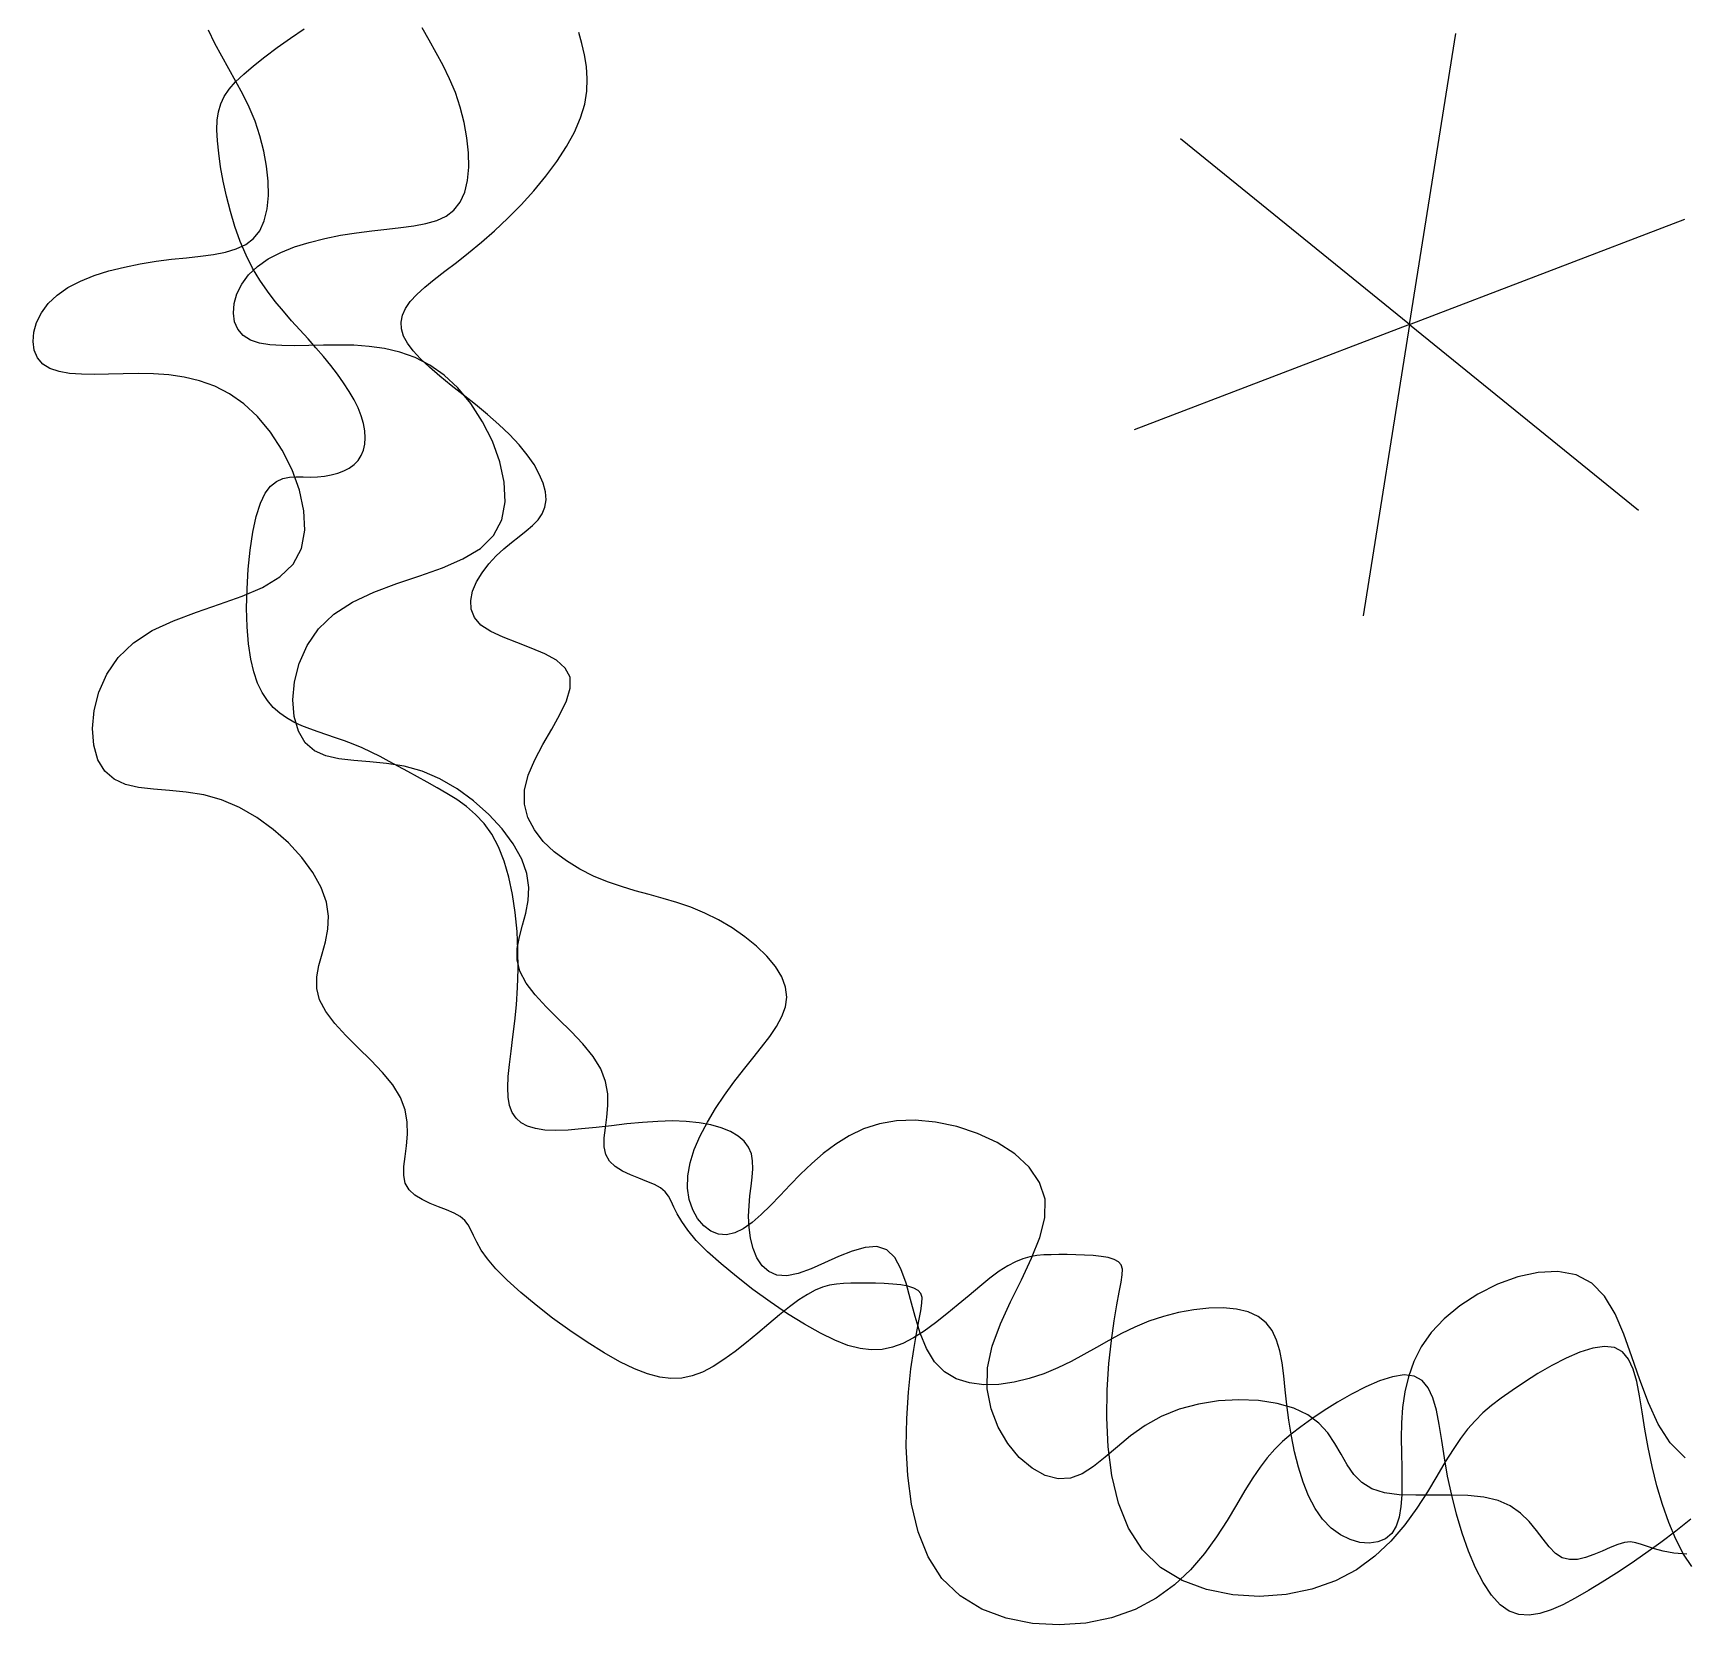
# Model space of a CAD drawing. Extents: x 22.95 to 24.48, y -13.36 to -11.98.
# Drawn here: x 22.953 to 23.822, y -13.36 to -12.522 of the extents above; entities that cross this region are included whole.
import ezdxf

# ---------------------------------------------------------------- set-up
doc = ezdxf.new("R2010")
doc.units = 0
doc.header["$MEASUREMENT"] = 0
doc.layers.get('0').update_dxf_attribs({"linetype": 'CONTINUOUS'})

msp = doc.modelspace()

# ---------------------------------------------------------------- linework, layer by layer
for p, q in [((23.04872, -12.52763), (23.04533, -12.52068)), ((23.08851, -12.52487), (23.09579, -12.51994)), ((23.16148, -12.52591), (23.15773, -12.51931)), ((23.05235, -12.53434), (23.04872, -12.52763)), ((23.08152, -12.52979), (23.08851, -12.52487)), ((23.16522, -12.5325), (23.16148, -12.52591)), ((23.24181, -12.52769), (23.24021, -12.52188)), ((23.24319, -12.53365), (23.24181, -12.52769)), ((23.67713, -12.6755), (23.70153, -12.52234)), ((23.05609, -12.54094), (23.05235, -12.53434)), ((23.06907, -12.53929), (23.07498, -12.53463)), ((23.07498, -12.53463), (23.08152, -12.52979)), ((23.16885, -12.53922), (23.16522, -12.5325)), ((23.24417, -12.53978), (23.24319, -12.53365)), ((23.05983, -12.54754), (23.05609, -12.54094)), ((23.05968, -12.54777), (23.06392, -12.54369)), ((23.06392, -12.54369), (23.06907, -12.53929)), ((23.17224, -12.54617), (23.16885, -12.53922)), ((23.17528, -12.55347), (23.17224, -12.54617)), ((23.24462, -12.54613), (23.24417, -12.53978)), ((23.24437, -12.55271), (23.24462, -12.54613)), ((23.05187, -12.55937), (23.05373, -12.55546)), ((23.05373, -12.55546), (23.05631, -12.55165)), ((23.05631, -12.55165), (23.05968, -12.54777)), ((23.06346, -12.55425), (23.05983, -12.54754)), ((23.06685, -12.5612), (23.06346, -12.55425)), ((23.17786, -12.56118), (23.17528, -12.55347)), ((23.24327, -12.55956), (23.24437, -12.55271)), ((23.05001, -12.56803), (23.05065, -12.56351)), ((23.05065, -12.56351), (23.05187, -12.55937)), ((23.06989, -12.5685), (23.06685, -12.5612)), ((23.17991, -12.56917), (23.17786, -12.56118)), ((23.24116, -12.56671), (23.24327, -12.55956)), ((23.04986, -12.57309), (23.05001, -12.56803)), ((23.07247, -12.57622), (23.06989, -12.5685)), ((23.18137, -12.57721), (23.17991, -12.56917)), ((23.23794, -12.57418), (23.24116, -12.56671)), ((23.05014, -12.57882), (23.04986, -12.57309)), ((23.05079, -12.58531), (23.05014, -12.57882)), ((23.07452, -12.5842), (23.07247, -12.57622)), ((23.18218, -12.5851), (23.18137, -12.57721)), ((23.23371, -12.58186), (23.23794, -12.57418)), ((23.67713, -12.6755), (23.55668, -12.57779)), ((23.05179, -12.59246), (23.05079, -12.58531)), ((23.07598, -12.59224), (23.07452, -12.5842)), ((23.18229, -12.59264), (23.18218, -12.5851)), ((23.22285, -12.59742), (23.22863, -12.58965)), ((23.22863, -12.58965), (23.23371, -12.58186)), ((23.05314, -12.60008), (23.05179, -12.59246)), ((23.07679, -12.60013), (23.07598, -12.59224)), ((23.18163, -12.59962), (23.18229, -12.59264)), ((23.21654, -12.60507), (23.22285, -12.59742)), ((23.05484, -12.60799), (23.05314, -12.60008)), ((23.07624, -12.61466), (23.0769, -12.60767)), ((23.0769, -12.60767), (23.07679, -12.60013)), ((23.17779, -12.61109), (23.18015, -12.60584)), ((23.18015, -12.60584), (23.18163, -12.59962)), ((23.20984, -12.61249), (23.21654, -12.60507)), ((23.0569, -12.61601), (23.05484, -12.60799)), ((23.05931, -12.62398), (23.0569, -12.61601)), ((23.07476, -12.62088), (23.07624, -12.61466)), ((23.17036, -12.61838), (23.17451, -12.61523)), ((23.17451, -12.61523), (23.17779, -12.61109)), ((23.20291, -12.61955), (23.20984, -12.61249)), ((23.06207, -12.63172), (23.05931, -12.62398)), ((23.0724, -12.62613), (23.07476, -12.62088)), ((23.13918, -12.62528), (23.14656, -12.62448)), ((23.14656, -12.62448), (23.15344, -12.62357)), ((23.15344, -12.62357), (23.15975, -12.62237)), ((23.15975, -12.62237), (23.16542, -12.62069)), ((23.16542, -12.62069), (23.17036, -12.61838)), ((23.19591, -12.62614), (23.20291, -12.61955)), ((23.67713, -12.6755), (23.82197, -12.62005)), ((23.06003, -12.63573), (23.06497, -12.63341)), ((23.06518, -12.63904), (23.06207, -12.63172)), ((23.06497, -12.63341), (23.06912, -12.63027)), ((23.06912, -12.63027), (23.0724, -12.62613)), ((23.09064, -12.63468), (23.09843, -12.63223)), ((23.09843, -12.63223), (23.10658, -12.6302)), ((23.10658, -12.6302), (23.1149, -12.62853)), ((23.1149, -12.62853), (23.12322, -12.62719)), ((23.12322, -12.62719), (23.13137, -12.62613)), ((23.13137, -12.62613), (23.13918, -12.62528)), ((23.18224, -12.6377), (23.18898, -12.63218)), ((23.18898, -12.63218), (23.19591, -12.62614)), ((23.00951, -12.64357), (23.01783, -12.64222)), ((23.01783, -12.64222), (23.02598, -12.64116)), ((23.02598, -12.64116), (23.03379, -12.64031)), ((23.03379, -12.64031), (23.04117, -12.63952)), ((23.04117, -12.63952), (23.04805, -12.63861)), ((23.04805, -12.63861), (23.05436, -12.6374)), ((23.05436, -12.6374), (23.06003, -12.63573)), ((23.06863, -12.64581), (23.06518, -12.63904)), ((23.07115, -12.64492), (23.07682, -12.64098)), ((23.07682, -12.64098), (23.08338, -12.63758)), ((23.08338, -12.63758), (23.09064, -12.63468)), ((23.17579, -12.64277), (23.18224, -12.6377)), ((22.97799, -12.65261), (22.98525, -12.64971)), ((22.98525, -12.64971), (22.99305, -12.64727)), ((22.99305, -12.64727), (23.00119, -12.64523)), ((23.00119, -12.64523), (23.00951, -12.64357)), ((23.06291, -12.65429), (23.0665, -12.64941)), ((23.0665, -12.64941), (23.07115, -12.64492)), ((23.07238, -12.65207), (23.06863, -12.64581)), ((23.16418, -12.65177), (23.16974, -12.64744)), ((23.16974, -12.64744), (23.17579, -12.64277)), ((22.96576, -12.65995), (22.97143, -12.65601)), ((22.97143, -12.65601), (22.97799, -12.65261)), ((23.05891, -12.66449), (23.06038, -12.65939)), ((23.06038, -12.65939), (23.06291, -12.65429)), ((23.07636, -12.65789), (23.07238, -12.65207)), ((23.08052, -12.66335), (23.07636, -12.65789)), ((23.15155, -12.66341), (23.15499, -12.6597)), ((23.15499, -12.6597), (23.15923, -12.65584)), ((23.15923, -12.65584), (23.16418, -12.65177)), ((22.95752, -12.66933), (22.96111, -12.66444)), ((22.96111, -12.66444), (22.96576, -12.65995)), ((23.0585, -12.66942), (23.05891, -12.66449)), ((23.0848, -12.6685), (23.08052, -12.66335)), ((23.08914, -12.67344), (23.0848, -12.6685)), ((23.14739, -12.67061), (23.14902, -12.66703)), ((23.14902, -12.66703), (23.15155, -12.66341)), ((22.95352, -12.67953), (22.95499, -12.67442)), ((22.95499, -12.67442), (22.95752, -12.66933)), ((23.05915, -12.67399), (23.0585, -12.66942)), ((23.06085, -12.67799), (23.05915, -12.67399)), ((23.09347, -12.67823), (23.08914, -12.67344)), ((23.14668, -12.67419), (23.14739, -12.67061)), ((23.14689, -12.67782), (23.14668, -12.67419)), ((23.67713, -12.6755), (23.53228, -12.73095)), ((23.67713, -12.6755), (23.65273, -12.82867)), ((23.67713, -12.6755), (23.79757, -12.77322)), ((22.95311, -12.68446), (22.95352, -12.67953)), ((22.95376, -12.68902), (22.95311, -12.68446)), ((23.06362, -12.68125), (23.06085, -12.67799)), ((23.06742, -12.68362), (23.06362, -12.68125)), ((23.07216, -12.6852), (23.06742, -12.68362)), ((23.07773, -12.68614), (23.07216, -12.6852)), ((23.09775, -12.68295), (23.09347, -12.67823)), ((23.10191, -12.68765), (23.09775, -12.68295)), ((23.14801, -12.68152), (23.14689, -12.67782)), ((23.15004, -12.68535), (23.14801, -12.68152)), ((23.15299, -12.68934), (23.15004, -12.68535)), ((22.95547, -12.69302), (22.95376, -12.68902)), ((22.95823, -12.69628), (22.95547, -12.69302)), ((23.08401, -12.68657), (23.07773, -12.68614)), ((23.09087, -12.68666), (23.08401, -12.68657)), ((23.0982, -12.68653), (23.09087, -12.68666)), ((23.10588, -12.68635), (23.0982, -12.68653)), ((23.10591, -12.69234), (23.10191, -12.68765)), ((23.1138, -12.68626), (23.10588, -12.68635)), ((23.10971, -12.697), (23.10591, -12.69234)), ((23.12185, -12.68641), (23.1138, -12.68626)), ((23.12996, -12.68696), (23.12185, -12.68641)), ((23.13806, -12.68811), (23.12996, -12.68696)), ((23.14611, -12.69002), (23.13806, -12.68811)), ((23.15404, -12.69287), (23.14611, -12.69002)), ((23.15685, -12.69354), (23.15299, -12.68934)), ((23.16179, -12.69683), (23.15404, -12.69287)), ((23.16159, -12.69798), (23.15685, -12.69354)), ((22.96203, -12.69865), (22.95823, -12.69628)), ((22.96678, -12.70024), (22.96203, -12.69865)), ((22.97234, -12.70117), (22.96678, -12.70024)), ((22.97862, -12.70161), (22.97234, -12.70117)), ((22.98548, -12.70169), (22.97862, -12.70161)), ((22.99281, -12.70157), (22.98548, -12.70169)), ((23.00049, -12.70139), (22.99281, -12.70157)), ((23.00841, -12.70129), (23.00049, -12.70139)), ((23.01646, -12.70144), (23.00841, -12.70129)), ((23.02457, -12.702), (23.01646, -12.70144)), ((23.03267, -12.70314), (23.02457, -12.702)), ((23.04072, -12.70505), (23.03267, -12.70314)), ((23.11325, -12.70161), (23.10971, -12.697)), ((23.1165, -12.70617), (23.11325, -12.70161)), ((23.16705, -12.70264), (23.16159, -12.69798)), ((23.16931, -12.70208), (23.16179, -12.69683)), ((23.17303, -12.70748), (23.16705, -12.70264)), ((23.17653, -12.70881), (23.16931, -12.70208)), ((23.04865, -12.7079), (23.04072, -12.70505)), ((23.0564, -12.71186), (23.04865, -12.7079)), ((23.06392, -12.71712), (23.0564, -12.71186)), ((23.11942, -12.71065), (23.1165, -12.70617)), ((23.12195, -12.71504), (23.11942, -12.71065)), ((23.17933, -12.71248), (23.17303, -12.70748)), ((23.18336, -12.71708), (23.17653, -12.70881)), ((23.07115, -12.72384), (23.06392, -12.71712)), ((23.12406, -12.71933), (23.12195, -12.71504)), ((23.1257, -12.7235), (23.12406, -12.71933)), ((23.18576, -12.7176), (23.17933, -12.71248)), ((23.18953, -12.72658), (23.18336, -12.71708)), ((23.19211, -12.72281), (23.18576, -12.7176)), ((23.07797, -12.73211), (23.07115, -12.72384)), ((23.12688, -12.72753), (23.1257, -12.7235)), ((23.12758, -12.73138), (23.12688, -12.72753)), ((23.19473, -12.73691), (23.18953, -12.72658)), ((23.19819, -12.72809), (23.19211, -12.72281)), ((23.2038, -12.7334), (23.19819, -12.72809)), ((23.08414, -12.74162), (23.07797, -12.73211)), ((23.12782, -12.73502), (23.12758, -12.73138)), ((23.12758, -12.73842), (23.12782, -12.73502)), ((23.19865, -12.74764), (23.19473, -12.73691)), ((23.20878, -12.73871), (23.2038, -12.7334)), ((23.08934, -12.75194), (23.08414, -12.74162)), ((23.12406, -12.74694), (23.1257, -12.74441)), ((23.1257, -12.74441), (23.12688, -12.74156)), ((23.12688, -12.74156), (23.12758, -12.73842)), ((23.21306, -12.74396), (23.20878, -12.73871)), ((23.21662, -12.74912), (23.21306, -12.74396)), ((23.09326, -12.76268), (23.08934, -12.75194)), ((23.10275, -12.7556), (23.10644, -12.75523)), ((23.10644, -12.75523), (23.11001, -12.75459)), ((23.11001, -12.75459), (23.11341, -12.75368)), ((23.11341, -12.75368), (23.11657, -12.75247)), ((23.11657, -12.75247), (23.11944, -12.75095)), ((23.11944, -12.75095), (23.12195, -12.74911)), ((23.12195, -12.74911), (23.12406, -12.74694)), ((23.20098, -12.75838), (23.19865, -12.74764)), ((23.21941, -12.75411), (23.21662, -12.74912)), ((23.22142, -12.7589), (23.21941, -12.75411)), ((23.07521, -12.76424), (23.07804, -12.76048)), ((23.07804, -12.76048), (23.08113, -12.75798)), ((23.08113, -12.75798), (23.08444, -12.7565)), ((23.08444, -12.7565), (23.08793, -12.75578)), ((23.08793, -12.75578), (23.09154, -12.75558)), ((23.09154, -12.75558), (23.09525, -12.75564)), ((23.09559, -12.77341), (23.09326, -12.76268)), ((23.09525, -12.75564), (23.099, -12.75572)), ((23.099, -12.75572), (23.10275, -12.7556)), ((23.20141, -12.76871), (23.20098, -12.75838)), ((23.22261, -12.76343), (23.22142, -12.7589)), ((23.22294, -12.76765), (23.22261, -12.76343)), ((23.07052, -12.77646), (23.07269, -12.76952)), ((23.07269, -12.76952), (23.07521, -12.76424)), ((23.19964, -12.77821), (23.20141, -12.76871)), ((23.22096, -12.77498), (23.22239, -12.77151)), ((23.22239, -12.77151), (23.22294, -12.76765)), ((23.06872, -12.78479), (23.07052, -12.77646)), ((23.09602, -12.78374), (23.09559, -12.77341)), ((23.19535, -12.78648), (23.19964, -12.77821)), ((23.21252, -12.78404), (23.21589, -12.78113)), ((23.21589, -12.78113), (23.21874, -12.77814)), ((23.21874, -12.77814), (23.22096, -12.77498)), ((23.0673, -12.79415), (23.06872, -12.78479)), ((23.09425, -12.79324), (23.09602, -12.78374)), ((23.1884, -12.79324), (23.19535, -12.78648)), ((23.20072, -12.79347), (23.2048, -12.79009)), ((23.2048, -12.79009), (23.20878, -12.78699)), ((23.20878, -12.78699), (23.21252, -12.78404)), ((23.06627, -12.80418), (23.0673, -12.79415)), ((23.08996, -12.80151), (23.09425, -12.79324)), ((23.16842, -12.80341), (23.17922, -12.79875)), ((23.17922, -12.79875), (23.1884, -12.79324)), ((23.19279, -12.80145), (23.19666, -12.79723)), ((23.19666, -12.79723), (23.20072, -12.79347)), ((23.06566, -12.8145), (23.06627, -12.80418)), ((23.08301, -12.80827), (23.08996, -12.80151)), ((23.1444, -12.81177), (23.15662, -12.80762)), ((23.15662, -12.80762), (23.16842, -12.80341)), ((23.18642, -12.81085), (23.1893, -12.80604)), ((23.1893, -12.80604), (23.19279, -12.80145)), ((23.06304, -12.81845), (23.07383, -12.81379)), ((23.06547, -12.82474), (23.06566, -12.8145)), ((23.07383, -12.81379), (23.08301, -12.80827)), ((23.12113, -12.82147), (23.13237, -12.81625)), ((23.13237, -12.81625), (23.1444, -12.81177)), ((23.18332, -12.82061), (23.18435, -12.81575)), ((23.18435, -12.81575), (23.18642, -12.81085)), ((23.03901, -12.8268), (23.05123, -12.82265)), ((23.05123, -12.82265), (23.06304, -12.81845)), ((23.06572, -12.83455), (23.06547, -12.82474)), ((23.11129, -12.82782), (23.12113, -12.82147)), ((23.18355, -12.82529), (23.18332, -12.82061)), ((23.01574, -12.8365), (23.02698, -12.83128)), ((23.02698, -12.83128), (23.03901, -12.8268)), ((23.10334, -12.83556), (23.11129, -12.82782)), ((23.18526, -12.82966), (23.18355, -12.82529)), ((23.18866, -12.83359), (23.18526, -12.82966)), ((23.19384, -12.83698), (23.18866, -12.83359)), ((23.0059, -12.84285), (23.01574, -12.8365)), ((23.06643, -12.84354), (23.06572, -12.83455)), ((23.0973, -12.84438), (23.10334, -12.83556)), ((23.20036, -12.83999), (23.19384, -12.83698)), ((23.20765, -12.84281), (23.20036, -12.83999)), ((22.99191, -12.85941), (22.99795, -12.85059)), ((22.99795, -12.85059), (23.0059, -12.84285)), ((23.0676, -12.85144), (23.06643, -12.84354)), ((23.09308, -12.85385), (23.0973, -12.84438)), ((23.21513, -12.84565), (23.20765, -12.84281)), ((23.22225, -12.84869), (23.21513, -12.84565)), ((23.22841, -12.85213), (23.22225, -12.84869)), ((22.98769, -12.86888), (22.99191, -12.85941)), ((23.06921, -12.85826), (23.0676, -12.85144)), ((23.07123, -12.86412), (23.06921, -12.85826)), ((23.09059, -12.86352), (23.09308, -12.85385)), ((23.23306, -12.85618), (23.22841, -12.85213)), ((23.23562, -12.86103), (23.23306, -12.85618)), ((23.07363, -12.8691), (23.07123, -12.86412)), ((23.08975, -12.87296), (23.09059, -12.86352)), ((23.23374, -12.87343), (23.23572, -12.86682)), ((23.23572, -12.86682), (23.23562, -12.86103)), ((22.9852, -12.87856), (22.98769, -12.86888)), ((23.07639, -12.87333), (23.07363, -12.8691)), ((23.07947, -12.87689), (23.07639, -12.87333)), ((23.08284, -12.87989), (23.07947, -12.87689)), ((23.09047, -12.88173), (23.08975, -12.87296)), ((23.23029, -12.88069), (23.23374, -12.87343)), ((22.98437, -12.888), (22.9852, -12.87856)), ((23.08647, -12.88243), (23.08284, -12.87989)), ((23.09035, -12.88462), (23.08647, -12.88243)), ((23.09442, -12.88653), (23.09035, -12.88462)), ((23.09267, -12.88938), (23.09047, -12.88173)), ((23.22596, -12.88841), (23.23029, -12.88069)), ((22.98509, -12.89676), (22.98437, -12.888)), ((23.09624, -12.89547), (23.09267, -12.88938)), ((23.09867, -12.88823), (23.09442, -12.88653)), ((23.10307, -12.88981), (23.09867, -12.88823)), ((23.10759, -12.89132), (23.10307, -12.88981)), ((23.1122, -12.89284), (23.10759, -12.89132)), ((23.11686, -12.89446), (23.1122, -12.89284)), ((23.12155, -12.89624), (23.11686, -12.89446)), ((23.22134, -12.89643), (23.22596, -12.88841)), ((22.98728, -12.90441), (22.98509, -12.89676)), ((23.10109, -12.89971), (23.09624, -12.89547)), ((23.10708, -12.9024), (23.10109, -12.89971)), ((23.11404, -12.90397), (23.10708, -12.9024)), ((23.12625, -12.89823), (23.12155, -12.89624)), ((23.13097, -12.90043), (23.12625, -12.89823)), ((23.13571, -12.90281), (23.13097, -12.90043)), ((23.1405, -12.90533), (23.13571, -12.90281)), ((23.21702, -12.90455), (23.22134, -12.89643)), ((22.99085, -12.9105), (22.98728, -12.90441)), ((22.9957, -12.91474), (22.99085, -12.9105)), ((23.1218, -12.90486), (23.11404, -12.90397)), ((23.13021, -12.90553), (23.1218, -12.90486)), ((23.13911, -12.90639), (23.13021, -12.90553)), ((23.14833, -12.9079), (23.13911, -12.90639)), ((23.14535, -12.90797), (23.1405, -12.90533)), ((23.15027, -12.9107), (23.14535, -12.90797)), ((23.15771, -12.9105), (23.14833, -12.9079)), ((23.15528, -12.91349), (23.15027, -12.9107)), ((23.16708, -12.91451), (23.15771, -12.9105)), ((23.21359, -12.91262), (23.21702, -12.90455)), ((23.00169, -12.91743), (22.9957, -12.91474)), ((23.00865, -12.919), (23.00169, -12.91743)), ((23.01641, -12.9199), (23.00865, -12.919)), ((23.02482, -12.92056), (23.01641, -12.9199)), ((23.03372, -12.92142), (23.02482, -12.92056)), ((23.16039, -12.91631), (23.15528, -12.91349)), ((23.1656, -12.91915), (23.16039, -12.91631)), ((23.17084, -12.92213), (23.1656, -12.91915)), ((23.17622, -12.9198), (23.16708, -12.91451)), ((23.18488, -12.92611), (23.17622, -12.9198)), ((23.21164, -12.92045), (23.21359, -12.91262)), ((23.21164, -12.92788), (23.21164, -12.92045)), ((23.04294, -12.92294), (23.03372, -12.92142)), ((23.05233, -12.92553), (23.04294, -12.92294)), ((23.0617, -12.92955), (23.05233, -12.92553)), ((23.17602, -12.92537), (23.17084, -12.92213)), ((23.18106, -12.92901), (23.17602, -12.92537)), ((23.18586, -12.93318), (23.18106, -12.92901)), ((23.19284, -12.93321), (23.18488, -12.92611)), ((23.21345, -12.93486), (23.21164, -12.92788)), ((23.07083, -12.93483), (23.0617, -12.92955)), ((23.0795, -12.94115), (23.07083, -12.93483)), ((23.19034, -12.93801), (23.18586, -12.93318)), ((23.19986, -12.94083), (23.19284, -12.93321)), ((23.21682, -12.94137), (23.21345, -12.93486)), ((23.08746, -12.94824), (23.0795, -12.94115)), ((23.1944, -12.94363), (23.19034, -12.93801)), ((23.19797, -12.95018), (23.1944, -12.94363)), ((23.2057, -12.94873), (23.19986, -12.94083)), ((23.22149, -12.94737), (23.21682, -12.94137)), ((23.09447, -12.95586), (23.08746, -12.94824)), ((23.20097, -12.95774), (23.19797, -12.95018)), ((23.21013, -12.95666), (23.2057, -12.94873)), ((23.22719, -12.95282), (23.22149, -12.94737)), ((23.23368, -12.9577), (23.22719, -12.95282)), ((23.10032, -12.96376), (23.09447, -12.95586)), ((23.10475, -12.97169), (23.10032, -12.96376)), ((23.20341, -12.96616), (23.20097, -12.95774)), ((23.21292, -12.96437), (23.21013, -12.95666)), ((23.24069, -12.96198), (23.23368, -12.9577)), ((23.24796, -12.96563), (23.24069, -12.96198)), ((23.10753, -12.9794), (23.10475, -12.97169)), ((23.20532, -12.97526), (23.20341, -12.96616)), ((23.21394, -12.97166), (23.21292, -12.96437)), ((23.21356, -12.97856), (23.21394, -12.97166)), ((23.25527, -12.96864), (23.24796, -12.96563)), ((23.26258, -12.97116), (23.25527, -12.96864)), ((23.26989, -12.97334), (23.26258, -12.97116)), ((23.10855, -12.9867), (23.10753, -12.9794)), ((23.20674, -12.98484), (23.20532, -12.97526)), ((23.21228, -12.98514), (23.21356, -12.97856)), ((23.2772, -12.97536), (23.26989, -12.97334)), ((23.28451, -12.97738), (23.2772, -12.97536)), ((23.29183, -12.97956), (23.28451, -12.97738)), ((23.29914, -12.98207), (23.29183, -12.97956)), ((23.10818, -12.99359), (23.10855, -12.9867)), ((23.20768, -12.99472), (23.20674, -12.98484)), ((23.21057, -12.99146), (23.21228, -12.98514)), ((23.30645, -12.98509), (23.29914, -12.98207)), ((23.31373, -12.98872), (23.30645, -12.98509)), ((23.32082, -12.99292), (23.31373, -12.98872)), ((23.10689, -13.00017), (23.10818, -12.99359)), ((23.20819, -13.0047), (23.20768, -12.99472)), ((23.2078, -13.00366), (23.20891, -12.99761)), ((23.20891, -12.99761), (23.21057, -12.99146)), ((23.32754, -12.99757), (23.32082, -12.99292)), ((23.3337, -13.00258), (23.32754, -12.99757)), ((23.10352, -13.01264), (23.10518, -13.00649)), ((23.10518, -13.00649), (23.10689, -13.00017)), ((23.20772, -13.00967), (23.2078, -13.00366)), ((23.20828, -13.01459), (23.20819, -13.0047)), ((23.3391, -13.00783), (23.3337, -13.00258)), ((23.10241, -13.01869), (23.10352, -13.01264)), ((23.20915, -13.01573), (23.20772, -13.00967)), ((23.20799, -13.02421), (23.20828, -13.01459)), ((23.21243, -13.0219), (23.20915, -13.01573)), ((23.34358, -13.01323), (23.3391, -13.00783)), ((23.34693, -13.01868), (23.34358, -13.01323)), ((23.10233, -13.02471), (23.10241, -13.01869)), ((23.10377, -13.03077), (23.10233, -13.02471)), ((23.20737, -13.03338), (23.20799, -13.02421)), ((23.21723, -13.02816), (23.21243, -13.0219)), ((23.34897, -13.02406), (23.34693, -13.01868)), ((23.34958, -13.02931), (23.34897, -13.02406)), ((23.10704, -13.03693), (23.10377, -13.03077)), ((23.2065, -13.04205), (23.20737, -13.03338)), ((23.22309, -13.03452), (23.21723, -13.02816)), ((23.34887, -13.03447), (23.34958, -13.02931)), ((23.11184, -13.0432), (23.10704, -13.03693)), ((23.20553, -13.05019), (23.2065, -13.04205)), ((23.22954, -13.04094), (23.22309, -13.03452)), ((23.23611, -13.04743), (23.22954, -13.04094)), ((23.34419, -13.04479), (23.34701, -13.0396)), ((23.34701, -13.0396), (23.34887, -13.03447)), ((23.1177, -13.04955), (23.11184, -13.0432)), ((23.12415, -13.05598), (23.1177, -13.04955)), ((23.20455, -13.05777), (23.20553, -13.05019)), ((23.24232, -13.05396), (23.23611, -13.04743)), ((23.33636, -13.05561), (23.34058, -13.0501)), ((23.34058, -13.0501), (23.34419, -13.04479)), ((23.13072, -13.06246), (23.12415, -13.05598)), ((23.20369, -13.06476), (23.20455, -13.05777)), ((23.24771, -13.06052), (23.24232, -13.05396)), ((23.3317, -13.06139), (23.33636, -13.05561)), ((23.13693, -13.06899), (23.13072, -13.06246)), ((23.20306, -13.07114), (23.20369, -13.06476)), ((23.25181, -13.0671), (23.24771, -13.06052)), ((23.25429, -13.07366), (23.25181, -13.0671)), ((23.32177, -13.07403), (23.32678, -13.06752)), ((23.32678, -13.06752), (23.3317, -13.06139)), ((23.14233, -13.07555), (23.13693, -13.06899)), ((23.14642, -13.08213), (23.14233, -13.07555)), ((23.20278, -13.07687), (23.20306, -13.07114)), ((23.20298, -13.08192), (23.20278, -13.07687)), ((23.25538, -13.08013), (23.25429, -13.07366)), ((23.31684, -13.08086), (23.32177, -13.07403)), ((23.1489, -13.08869), (23.14642, -13.08213)), ((23.20375, -13.08628), (23.20298, -13.08192)), ((23.25547, -13.08643), (23.25538, -13.08013)), ((23.31213, -13.08793), (23.31684, -13.08086)), ((23.14999, -13.09517), (23.1489, -13.08869)), ((23.20513, -13.08996), (23.20375, -13.08628)), ((23.20716, -13.09299), (23.20513, -13.08996)), ((23.20987, -13.09541), (23.20716, -13.09299)), ((23.25419, -13.09815), (23.25495, -13.09246)), ((23.25495, -13.09246), (23.25547, -13.08643)), ((23.30781, -13.09512), (23.31213, -13.08793)), ((23.41718, -13.09404), (23.40732, -13.0944)), ((23.42786, -13.09506), (23.41718, -13.09404)), ((23.14956, -13.1075), (23.15008, -13.10146)), ((23.15008, -13.10146), (23.14999, -13.09517)), ((23.21328, -13.09723), (23.20987, -13.09541)), ((23.21743, -13.0985), (23.21328, -13.09723)), ((23.22233, -13.09924), (23.21743, -13.0985)), ((23.22804, -13.09948), (23.22233, -13.09924)), ((23.23453, -13.09927), (23.22804, -13.09948)), ((23.24168, -13.0987), (23.23453, -13.09927)), ((23.24933, -13.0979), (23.24168, -13.0987)), ((23.25732, -13.09697), (23.24933, -13.0979)), ((23.25358, -13.10339), (23.25419, -13.09815)), ((23.26548, -13.09605), (23.25732, -13.09697)), ((23.27366, -13.09525), (23.26548, -13.09605)), ((23.2817, -13.09468), (23.27366, -13.09525)), ((23.28942, -13.09447), (23.2817, -13.09468)), ((23.29669, -13.0947), (23.28942, -13.09447)), ((23.30344, -13.09539), (23.29669, -13.0947)), ((23.30094, -13.10955), (23.30403, -13.10236)), ((23.30959, -13.09652), (23.30344, -13.09539)), ((23.30403, -13.10236), (23.30781, -13.09512)), ((23.3151, -13.09807), (23.30959, -13.09652)), ((23.31991, -13.10004), (23.3151, -13.09807)), ((23.32395, -13.1024), (23.31991, -13.10004)), ((23.32717, -13.10515), (23.32395, -13.1024)), ((23.38238, -13.10227), (23.37534, -13.10661)), ((23.39, -13.09868), (23.38238, -13.10227)), ((23.39829, -13.096), (23.39, -13.09868)), ((23.40732, -13.0944), (23.39829, -13.096)), ((23.43894, -13.09742), (23.42786, -13.09506)), ((23.44991, -13.10105), (23.43894, -13.09742)), ((23.46028, -13.10587), (23.44991, -13.10105)), ((23.1488, -13.11318), (23.14956, -13.1075)), ((23.25349, -13.1081), (23.25358, -13.10339)), ((23.25432, -13.1122), (23.25349, -13.1081)), ((23.29871, -13.11659), (23.30094, -13.10955)), ((23.32951, -13.10827), (23.32717, -13.10515)), ((23.33095, -13.11173), (23.32951, -13.10827)), ((23.33162, -13.11554), (23.33095, -13.11173)), ((23.3688, -13.11153), (23.36267, -13.11687)), ((23.37534, -13.10661), (23.3688, -13.11153)), ((23.46952, -13.11181), (23.46028, -13.10587)), ((23.1481, -13.12313), (23.14819, -13.11842)), ((23.14819, -13.11842), (23.1488, -13.11318)), ((23.25633, -13.11562), (23.25432, -13.1122)), ((23.25936, -13.11846), (23.25633, -13.11562)), ((23.26312, -13.12083), (23.25936, -13.11846)), ((23.29748, -13.12339), (23.29871, -13.11659)), ((23.33139, -13.12411), (23.33171, -13.11967)), ((23.33171, -13.11967), (23.33162, -13.11554)), ((23.36267, -13.11687), (23.35688, -13.12246)), ((23.47712, -13.11881), (23.46952, -13.11181)), ((23.48259, -13.12678), (23.47712, -13.11881)), ((23.14893, -13.12723), (23.1481, -13.12313)), ((23.15094, -13.13065), (23.14893, -13.12723)), ((23.26734, -13.12284), (23.26312, -13.12083)), ((23.27173, -13.12462), (23.26734, -13.12284)), ((23.27602, -13.12629), (23.27173, -13.12462)), ((23.27993, -13.12795), (23.27602, -13.12629)), ((23.28318, -13.12973), (23.27993, -13.12795)), ((23.29737, -13.12985), (23.29748, -13.12339)), ((23.33021, -13.13385), (23.33083, -13.12884)), ((23.33083, -13.12884), (23.33139, -13.12411)), ((23.35134, -13.12812), (23.34604, -13.13368)), ((23.35688, -13.12246), (23.35134, -13.12812)), ((23.48541, -13.13566), (23.48259, -13.12678)), ((23.15397, -13.13349), (23.15094, -13.13065)), ((23.15773, -13.13586), (23.15397, -13.13349)), ((23.16195, -13.13788), (23.15773, -13.13586)), ((23.28558, -13.13174), (23.28318, -13.12973)), ((23.28735, -13.13404), (23.28558, -13.13174)), ((23.2888, -13.13669), (23.28735, -13.13404)), ((23.29023, -13.13976), (23.2888, -13.13669)), ((23.29829, -13.13584), (23.29737, -13.12985)), ((23.3001, -13.14123), (23.29829, -13.13584)), ((23.32971, -13.13912), (23.33021, -13.13385)), ((23.34604, -13.13368), (23.34094, -13.13896)), ((23.48527, -13.14536), (23.48541, -13.13566)), ((23.16634, -13.13966), (23.16195, -13.13788)), ((23.17063, -13.14132), (23.16634, -13.13966)), ((23.17454, -13.14299), (23.17063, -13.14132)), ((23.17779, -13.14477), (23.17454, -13.14299)), ((23.18019, -13.14677), (23.17779, -13.14477)), ((23.29196, -13.14329), (23.29023, -13.13976)), ((23.29429, -13.14735), (23.29196, -13.14329)), ((23.30267, -13.14588), (23.3001, -13.14123)), ((23.30587, -13.14966), (23.30267, -13.14588)), ((23.32951, -13.14465), (23.32971, -13.13912)), ((23.32975, -13.15037), (23.32951, -13.14465)), ((23.33603, -13.14375), (23.33129, -13.14788)), ((23.34094, -13.13896), (23.33603, -13.14375)), ((23.48268, -13.15575), (23.48527, -13.14536)), ((23.18196, -13.14907), (23.18019, -13.14677)), ((23.18341, -13.15173), (23.18196, -13.14907)), ((23.18485, -13.15479), (23.18341, -13.15173)), ((23.18657, -13.15832), (23.18485, -13.15479)), ((23.29753, -13.152), (23.29429, -13.14735)), ((23.302, -13.15729), (23.29753, -13.152)), ((23.30955, -13.15243), (23.30587, -13.14966)), ((23.31359, -13.15405), (23.30955, -13.15243)), ((23.31785, -13.1544), (23.31359, -13.15405)), ((23.32222, -13.15339), (23.31785, -13.1544)), ((23.32669, -13.15115), (23.32222, -13.15339)), ((23.33129, -13.14788), (23.32669, -13.15115)), ((23.33053, -13.15608), (23.32975, -13.15037)), ((23.1889, -13.16238), (23.18657, -13.15832)), ((23.19215, -13.16703), (23.1889, -13.16238)), ((23.30789, -13.16325), (23.302, -13.15729)), ((23.31501, -13.16968), (23.30789, -13.16325)), ((23.33189, -13.16152), (23.33053, -13.15608)), ((23.33389, -13.16645), (23.33189, -13.16152)), ((23.38398, -13.16294), (23.3768, -13.16582)), ((23.39078, -13.16102), (23.38398, -13.16294)), ((23.39693, -13.1606), (23.39078, -13.16102)), ((23.40217, -13.16222), (23.39693, -13.1606)), ((23.40633, -13.16624), (23.40217, -13.16222)), ((23.47834, -13.16667), (23.48268, -13.15575)), ((23.19661, -13.17233), (23.19215, -13.16703)), ((23.2025, -13.17828), (23.19661, -13.17233)), ((23.32308, -13.17639), (23.31501, -13.16968)), ((23.3366, -13.17061), (23.33389, -13.16645)), ((23.34008, -13.17376), (23.3366, -13.17061)), ((23.36235, -13.17227), (23.35562, -13.17475)), ((23.3695, -13.16911), (23.36235, -13.17227)), ((23.3768, -13.16582), (23.3695, -13.16911)), ((23.40961, -13.17231), (23.40633, -13.16624)), ((23.4123, -13.17988), (23.40961, -13.17231)), ((23.46582, -13.17069), (23.46133, -13.17358)), ((23.46994, -13.16851), (23.46582, -13.17069)), ((23.47379, -13.16695), (23.46994, -13.16851)), ((23.47297, -13.178), (23.47834, -13.16667)), ((23.47749, -13.16591), (23.47379, -13.16695)), ((23.48112, -13.16527), (23.47749, -13.16591)), ((23.4848, -13.16495), (23.48112, -13.16527)), ((23.48862, -13.16483), (23.4848, -13.16495)), ((23.4927, -13.16481), (23.48862, -13.16483)), ((23.49708, -13.16482), (23.4927, -13.16481)), ((23.50166, -13.16487), (23.49708, -13.16482)), ((23.50626, -13.16501), (23.50166, -13.16487)), ((23.51073, -13.16528), (23.50626, -13.16501)), ((23.51491, -13.16573), (23.51073, -13.16528)), ((23.51863, -13.1664), (23.51491, -13.16573)), ((23.52174, -13.16733), (23.51863, -13.1664)), ((23.52406, -13.16857), (23.52174, -13.16733)), ((23.5255, -13.17019), (23.52406, -13.16857)), ((23.52612, -13.17239), (23.5255, -13.17019)), ((23.52607, -13.17537), (23.52612, -13.17239)), ((23.20962, -13.18472), (23.2025, -13.17828)), ((23.33179, -13.18313), (23.32308, -13.17639)), ((23.34438, -13.17565), (23.34008, -13.17376)), ((23.34955, -13.17602), (23.34438, -13.17565)), ((23.35562, -13.17475), (23.34955, -13.17602)), ((23.3721, -13.18094), (23.3684, -13.18198)), ((23.37573, -13.18031), (23.3721, -13.18094)), ((23.37941, -13.17998), (23.37573, -13.18031)), ((23.38323, -13.17986), (23.37941, -13.17998)), ((23.38731, -13.17984), (23.38323, -13.17986)), ((23.39169, -13.17985), (23.38731, -13.17984)), ((23.39627, -13.1799), (23.39169, -13.17985)), ((23.40087, -13.18004), (23.39627, -13.1799)), ((23.40534, -13.18031), (23.40087, -13.18004)), ((23.40952, -13.18076), (23.40534, -13.18031)), ((23.41325, -13.18143), (23.40952, -13.18076)), ((23.4147, -13.18841), (23.4123, -13.17988)), ((23.45641, -13.17725), (23.4511, -13.18153)), ((23.46133, -13.17358), (23.45641, -13.17725)), ((23.46726, -13.18957), (23.47297, -13.178)), ((23.52447, -13.18461), (23.52547, -13.17937)), ((23.52547, -13.17937), (23.52607, -13.17537)), ((23.72341, -13.1804), (23.71309, -13.1856)), ((23.73415, -13.17649), (23.72341, -13.1804)), ((23.74488, -13.17416), (23.73415, -13.17649)), ((23.75521, -13.17372), (23.74488, -13.17416)), ((23.76471, -13.17549), (23.75521, -13.17372)), ((23.77298, -13.17978), (23.76471, -13.17549)), ((23.77974, -13.18674), (23.77298, -13.17978)), ((23.21769, -13.19142), (23.20962, -13.18472)), ((23.34086, -13.1897), (23.33179, -13.18313)), ((23.34998, -13.19588), (23.34086, -13.1897)), ((23.35594, -13.18861), (23.35102, -13.19228)), ((23.36043, -13.18572), (23.35594, -13.18861)), ((23.36455, -13.18354), (23.36043, -13.18572)), ((23.3684, -13.18198), (23.36455, -13.18354)), ((23.41635, -13.18236), (23.41325, -13.18143)), ((23.41709, -13.19734), (23.4147, -13.18841)), ((23.41868, -13.1836), (23.41635, -13.18236)), ((23.42011, -13.18522), (23.41868, -13.1836)), ((23.42073, -13.18742), (23.42011, -13.18522)), ((23.42068, -13.19041), (23.42073, -13.18742)), ((23.4455, -13.18622), (23.43969, -13.19112)), ((23.4511, -13.18153), (23.4455, -13.18622)), ((23.46192, -13.20125), (23.46726, -13.18957)), ((23.52318, -13.19129), (23.52447, -13.18461)), ((23.71309, -13.1856), (23.70358, -13.19177)), ((23.78526, -13.19591), (23.77974, -13.18674)), ((23.2264, -13.19817), (23.21769, -13.19142)), ((23.23547, -13.20474), (23.2264, -13.19817)), ((23.34571, -13.19656), (23.34011, -13.20125)), ((23.35102, -13.19228), (23.34571, -13.19656)), ((23.35888, -13.20143), (23.34998, -13.19588)), ((23.41979, -13.20615), (23.41709, -13.19734)), ((23.41908, -13.19964), (23.42009, -13.19441)), ((23.42009, -13.19441), (23.42068, -13.19041)), ((23.43377, -13.19602), (23.42781, -13.20071)), ((23.43969, -13.19112), (23.43377, -13.19602)), ((23.52175, -13.19966), (23.52318, -13.19129)), ((23.54769, -13.19728), (23.53997, -13.19985)), ((23.55567, -13.19523), (23.54769, -13.19728)), ((23.56371, -13.19377), (23.55567, -13.19523)), ((23.5716, -13.19295), (23.56371, -13.19377)), ((23.57914, -13.19285), (23.5716, -13.19295)), ((23.58613, -13.1935), (23.57914, -13.19285)), ((23.59235, -13.19498), (23.58613, -13.1935)), ((23.5976, -13.19734), (23.59235, -13.19498)), ((23.60174, -13.20063), (23.5976, -13.19734)), ((23.69531, -13.1986), (23.68859, -13.20582)), ((23.70358, -13.19177), (23.69531, -13.1986)), ((23.78992, -13.20671), (23.78526, -13.19591)), ((23.2446, -13.21091), (23.23547, -13.20474)), ((23.3343, -13.20615), (23.32838, -13.21105)), ((23.34011, -13.20125), (23.3343, -13.20615)), ((23.36724, -13.20615), (23.35888, -13.20143)), ((23.37484, -13.20986), (23.36724, -13.20615)), ((23.42191, -13.20499), (23.41617, -13.20866)), ((23.41636, -13.21469), (23.41779, -13.20633)), ((23.41779, -13.20633), (23.41908, -13.19964)), ((23.42306, -13.21427), (23.41979, -13.20615)), ((23.42781, -13.20071), (23.42191, -13.20499)), ((23.45767, -13.21288), (23.46192, -13.20125)), ((23.52572, -13.20628), (23.51901, -13.20991)), ((23.5203, -13.20991), (23.52175, -13.19966)), ((23.53267, -13.20289), (23.52572, -13.20628)), ((23.53997, -13.19985), (23.53267, -13.20289)), ((23.60488, -13.20477), (23.60174, -13.20063)), ((23.6072, -13.20972), (23.60488, -13.20477)), ((23.68859, -13.20582), (23.68333, -13.21334)), ((23.79412, -13.21852), (23.78992, -13.20671)), ((23.25349, -13.21646), (23.2446, -13.21091)), ((23.32242, -13.21574), (23.31653, -13.22002)), ((23.32838, -13.21105), (23.32242, -13.21574)), ((23.38176, -13.21253), (23.37484, -13.20986)), ((23.38812, -13.21421), (23.38176, -13.21253)), ((23.39405, -13.21492), (23.38812, -13.21421)), ((23.39969, -13.21469), (23.39405, -13.21492)), ((23.40517, -13.21355), (23.39969, -13.21469)), ((23.41062, -13.21153), (23.40517, -13.21355)), ((23.41617, -13.20866), (23.41062, -13.21153)), ((23.41491, -13.22494), (23.41636, -13.21469)), ((23.42722, -13.22118), (23.42306, -13.21427)), ((23.4552, -13.22433), (23.45767, -13.21288)), ((23.51241, -13.21365), (23.50581, -13.2174)), ((23.51901, -13.20991), (23.51241, -13.21365)), ((23.51899, -13.22215), (23.5203, -13.20991)), ((23.60887, -13.21538), (23.6072, -13.20972)), ((23.61008, -13.22169), (23.60887, -13.21538)), ((23.68333, -13.21334), (23.67937, -13.22109)), ((23.7736, -13.21402), (23.76674, -13.21618)), ((23.77977, -13.2131), (23.7736, -13.21402)), ((23.78502, -13.21367), (23.77977, -13.2131)), ((23.78918, -13.21593), (23.78502, -13.21367)), ((23.79236, -13.21978), (23.78918, -13.21593)), ((23.26185, -13.22118), (23.25349, -13.21646)), ((23.26946, -13.22489), (23.26185, -13.22118)), ((23.31078, -13.22369), (23.30523, -13.22656)), ((23.31653, -13.22002), (23.31078, -13.22369)), ((23.43247, -13.22644), (23.42722, -13.22118)), ((23.45505, -13.23543), (23.4552, -13.22433)), ((23.49215, -13.22442), (23.48485, -13.22746)), ((23.4991, -13.22103), (23.49215, -13.22442)), ((23.50581, -13.2174), (23.4991, -13.22103)), ((23.51808, -13.23594), (23.51899, -13.22215)), ((23.61099, -13.22857), (23.61008, -13.22169)), ((23.67937, -13.22109), (23.67652, -13.22902)), ((23.75201, -13.22314), (23.74462, -13.22741)), ((23.75946, -13.21931), (23.75201, -13.22314)), ((23.76674, -13.21618), (23.75946, -13.21931)), ((23.79477, -13.22503), (23.79236, -13.21978)), ((23.79827, -13.23074), (23.79412, -13.21852)), ((23.27637, -13.22757), (23.26946, -13.22489)), ((23.28273, -13.22924), (23.27637, -13.22757)), ((23.28867, -13.22995), (23.28273, -13.22924)), ((23.2943, -13.22972), (23.28867, -13.22995)), ((23.29978, -13.22858), (23.2943, -13.22972)), ((23.30523, -13.22656), (23.29978, -13.22858)), ((23.41361, -13.23718), (23.41491, -13.22494)), ((23.43869, -13.2301), (23.43247, -13.22644)), ((23.44568, -13.23232), (23.43869, -13.2301)), ((23.45322, -13.23326), (23.44568, -13.23232)), ((23.46111, -13.23308), (23.45322, -13.23326)), ((23.46915, -13.23194), (23.46111, -13.23308)), ((23.47713, -13.23002), (23.46915, -13.23194)), ((23.48485, -13.22746), (23.47713, -13.23002)), ((23.61178, -13.23596), (23.61099, -13.22857)), ((23.66135, -13.23121), (23.65407, -13.23434)), ((23.66821, -13.22905), (23.66135, -13.23121)), ((23.67439, -13.22813), (23.66821, -13.22905)), ((23.67964, -13.2287), (23.67439, -13.22813)), ((23.67652, -13.22902), (23.67461, -13.23707)), ((23.68379, -13.23096), (23.67964, -13.2287)), ((23.68697, -13.23481), (23.68379, -13.23096)), ((23.73756, -13.23186), (23.73108, -13.23622)), ((23.74462, -13.22741), (23.73756, -13.23186)), ((23.79663, -13.23152), (23.79477, -13.22503)), ((23.79813, -13.23907), (23.79663, -13.23152)), ((23.80276, -13.24277), (23.79827, -13.23074)), ((23.4127, -13.25098), (23.41361, -13.23718)), ((23.45701, -13.24594), (23.45505, -13.23543)), ((23.51785, -13.25074), (23.51808, -13.23594)), ((23.57674, -13.2418), (23.56615, -13.24346)), ((23.58739, -13.24119), (23.57674, -13.2418)), ((23.59774, -13.24161), (23.58739, -13.24119)), ((23.60746, -13.24307), (23.59774, -13.24161)), ((23.61263, -13.24377), (23.61178, -13.23596)), ((23.64662, -13.23817), (23.63923, -13.24244)), ((23.65407, -13.23434), (23.64662, -13.23817)), ((23.67461, -13.23707), (23.67347, -13.24518)), ((23.68938, -13.24006), (23.68697, -13.23481)), ((23.69124, -13.24655), (23.68938, -13.24006)), ((23.72535, -13.2403), (23.72029, -13.2442)), ((23.73108, -13.23622), (23.72535, -13.2403)), ((23.79949, -13.24749), (23.79813, -13.23907)), ((23.46073, -13.25562), (23.45701, -13.24594)), ((23.51857, -13.26597), (23.51785, -13.25074)), ((23.54649, -13.24997), (23.53802, -13.25477)), ((23.55595, -13.24618), (23.54649, -13.24997)), ((23.56615, -13.24346), (23.55595, -13.24618)), ((23.6162, -13.24554), (23.60746, -13.24307)), ((23.6137, -13.25191), (23.61263, -13.24377)), ((23.62362, -13.24903), (23.6162, -13.24554)), ((23.6295, -13.25346), (23.62362, -13.24903)), ((23.63217, -13.24689), (23.62569, -13.25125)), ((23.63923, -13.24244), (23.63217, -13.24689)), ((23.67347, -13.24518), (23.67291, -13.25328)), ((23.69275, -13.2541), (23.69124, -13.24655)), ((23.71577, -13.24811), (23.71163, -13.25219)), ((23.72029, -13.2442), (23.71577, -13.24811)), ((23.80091, -13.25662), (23.79949, -13.24749)), ((23.80797, -13.254), (23.80276, -13.24277)), ((23.41246, -13.26577), (23.4127, -13.25098)), ((23.46581, -13.26421), (23.46073, -13.25562)), ((23.53802, -13.25477), (23.53043, -13.26022)), ((23.61491, -13.25924), (23.61038, -13.26314)), ((23.61504, -13.26023), (23.6137, -13.25191)), ((23.61996, -13.25533), (23.61491, -13.25924)), ((23.62569, -13.25125), (23.61996, -13.25533)), ((23.63411, -13.2586), (23.6295, -13.25346)), ((23.63785, -13.26416), (23.63411, -13.2586)), ((23.67291, -13.25328), (23.67276, -13.26133)), ((23.6941, -13.26253), (23.69275, -13.2541)), ((23.70772, -13.25662), (23.70391, -13.26159)), ((23.71163, -13.25219), (23.70772, -13.25662)), ((23.80259, -13.26628), (23.80091, -13.25662)), ((23.81432, -13.26384), (23.80797, -13.254)), ((23.41319, -13.281), (23.41246, -13.26577)), ((23.47189, -13.27148), (23.46581, -13.26421)), ((23.52353, -13.2659), (23.51711, -13.27138)), ((23.52053, -13.28109), (23.51857, -13.26597)), ((23.53043, -13.26022), (23.52353, -13.2659)), ((23.60624, -13.26722), (23.60234, -13.27166)), ((23.61038, -13.26314), (23.60624, -13.26722)), ((23.6167, -13.26855), (23.61504, -13.26023)), ((23.64111, -13.26985), (23.63785, -13.26416)), ((23.67276, -13.26133), (23.67286, -13.26925)), ((23.69552, -13.27166), (23.6941, -13.26253)), ((23.70003, -13.26725), (23.69595, -13.2738)), ((23.70391, -13.26159), (23.70003, -13.26725)), ((23.8047, -13.27628), (23.80259, -13.26628)), ((23.82206, -13.27179), (23.81432, -13.26384)), ((23.4786, -13.27717), (23.47189, -13.27148)), ((23.51099, -13.27624), (23.50496, -13.28005)), ((23.51711, -13.27138), (23.51099, -13.27624)), ((23.59852, -13.27662), (23.59464, -13.28229)), ((23.60234, -13.27166), (23.59852, -13.27662)), ((23.61874, -13.2767), (23.6167, -13.26855)), ((23.62118, -13.28449), (23.61874, -13.2767)), ((23.64429, -13.27536), (23.64111, -13.26985)), ((23.64778, -13.28042), (23.64429, -13.27536)), ((23.67286, -13.26925), (23.67304, -13.27693)), ((23.69595, -13.2738), (23.69151, -13.28132)), ((23.6972, -13.28132), (23.69552, -13.27166)), ((23.80726, -13.28637), (23.8047, -13.27628)), ((23.41514, -13.29612), (23.41319, -13.281)), ((23.48556, -13.28103), (23.4786, -13.27717)), ((23.49239, -13.28281), (23.48556, -13.28103)), ((23.49882, -13.28238), (23.49239, -13.28281)), ((23.50496, -13.28005), (23.49882, -13.28238)), ((23.524, -13.29553), (23.52053, -13.28109)), ((23.59464, -13.28229), (23.59056, -13.28883)), ((23.62408, -13.29175), (23.62118, -13.28449)), ((23.65198, -13.28474), (23.64778, -13.28042)), ((23.65727, -13.28801), (23.65198, -13.28474)), ((23.67304, -13.27693), (23.67316, -13.28427)), ((23.67316, -13.28427), (23.67308, -13.29113)), ((23.69151, -13.28132), (23.68658, -13.28958)), ((23.69931, -13.29131), (23.6972, -13.28132)), ((23.59056, -13.28883), (23.58612, -13.29635)), ((23.62748, -13.29831), (23.62408, -13.29175)), ((23.66395, -13.29005), (23.65727, -13.28801)), ((23.67177, -13.29109), (23.66395, -13.29005)), ((23.68041, -13.29143), (23.67177, -13.29109)), ((23.67308, -13.29113), (23.67264, -13.2974)), ((23.68952, -13.29142), (23.68041, -13.29143)), ((23.68658, -13.28958), (23.68099, -13.29824)), ((23.69875, -13.29136), (23.68952, -13.29142)), ((23.70776, -13.29158), (23.69875, -13.29136)), ((23.70187, -13.3014), (23.69931, -13.29131)), ((23.71621, -13.29241), (23.70776, -13.29158)), ((23.72376, -13.29416), (23.71621, -13.29241)), ((23.73015, -13.29705), (23.72376, -13.29416)), ((23.81022, -13.29628), (23.80726, -13.28637)), ((23.41862, -13.31056), (23.41514, -13.29612)), ((23.52927, -13.30874), (23.524, -13.29553)), ((23.58612, -13.29635), (23.58119, -13.30461)), ((23.63142, -13.30399), (23.62748, -13.29831)), ((23.67264, -13.2974), (23.67171, -13.30297)), ((23.68099, -13.29824), (23.67462, -13.307)), ((23.70483, -13.31131), (23.70187, -13.3014)), ((23.7355, -13.30086), (23.73015, -13.29705)), ((23.74002, -13.30525), (23.7355, -13.30086)), ((23.81357, -13.30575), (23.81022, -13.29628)), ((23.42388, -13.32377), (23.41862, -13.31056)), ((23.53661, -13.32015), (23.52927, -13.30874)), ((23.58119, -13.30461), (23.57561, -13.31328)), ((23.63591, -13.30863), (23.63142, -13.30399)), ((23.6408, -13.31222), (23.63591, -13.30863)), ((23.66775, -13.31152), (23.6645, -13.31428)), ((23.67462, -13.307), (23.6673, -13.31552)), ((23.67013, -13.30771), (23.66775, -13.31152)), ((23.67171, -13.30297), (23.67013, -13.30771)), ((23.70818, -13.32078), (23.70483, -13.31131)), ((23.74391, -13.30988), (23.74002, -13.30525)), ((23.74739, -13.31444), (23.74391, -13.30988)), ((23.81727, -13.31027), (23.80939, -13.31621)), ((23.81727, -13.31451), (23.81357, -13.30575)), ((23.82507, -13.30406), (23.81727, -13.31027)), ((23.54617, -13.32933), (23.53661, -13.32015)), ((23.57561, -13.31328), (23.56923, -13.32203)), ((23.64589, -13.31475), (23.6408, -13.31222)), ((23.651, -13.31622), (23.64589, -13.31475)), ((23.65593, -13.31663), (23.651, -13.31622)), ((23.66049, -13.31598), (23.65593, -13.31663)), ((23.6673, -13.31552), (23.6589, -13.32348)), ((23.6645, -13.31428), (23.66049, -13.31598)), ((23.75067, -13.31858), (23.74739, -13.31444)), ((23.75394, -13.32197), (23.75067, -13.31858)), ((23.78273, -13.3189), (23.77852, -13.32076)), ((23.78667, -13.31731), (23.78273, -13.3189)), ((23.79023, -13.31628), (23.78667, -13.31731)), ((23.79335, -13.31599), (23.79023, -13.31628)), ((23.79622, -13.31637), (23.79335, -13.31599)), ((23.79912, -13.31722), (23.79622, -13.31637)), ((23.8023, -13.31837), (23.79912, -13.31722)), ((23.80939, -13.31621), (23.80149, -13.32187)), ((23.80602, -13.31965), (23.8023, -13.31837)), ((23.81054, -13.32087), (23.80602, -13.31965)), ((23.82129, -13.32231), (23.81727, -13.31451)), ((23.43122, -13.33519), (23.42388, -13.32377)), ((23.56923, -13.32203), (23.56191, -13.33055)), ((23.6589, -13.32348), (23.64926, -13.33056)), ((23.71188, -13.32954), (23.70818, -13.32078)), ((23.75742, -13.32428), (23.75394, -13.32197)), ((23.76127, -13.32528), (23.75742, -13.32428)), ((23.76541, -13.32515), (23.76127, -13.32528)), ((23.76975, -13.32416), (23.76541, -13.32515)), ((23.77415, -13.3226), (23.76975, -13.32416)), ((23.77852, -13.32076), (23.77415, -13.3226)), ((23.79365, -13.32725), (23.78595, -13.33231)), ((23.80149, -13.32187), (23.79365, -13.32725)), ((23.81612, -13.32187), (23.81054, -13.32087)), ((23.82302, -13.32246), (23.81612, -13.32187)), ((23.82561, -13.32887), (23.82129, -13.32231)), ((23.44079, -13.34436), (23.43122, -13.33519)), ((23.55761, -13.33626), (23.54617, -13.32933)), ((23.56191, -13.33055), (23.55351, -13.33851)), ((23.57042, -13.34105), (23.55761, -13.33626)), ((23.63823, -13.33644), (23.62579, -13.34083)), ((23.64926, -13.33056), (23.63823, -13.33644)), ((23.7159, -13.33734), (23.71188, -13.32954)), ((23.72022, -13.3439), (23.7159, -13.33734)), ((23.77845, -13.33705), (23.77122, -13.34145)), ((23.78595, -13.33231), (23.77845, -13.33705)), ((23.45222, -13.35129), (23.44079, -13.34436)), ((23.54387, -13.34559), (23.53285, -13.35147)), ((23.55351, -13.33851), (23.54387, -13.34559)), ((23.58413, -13.3438), (23.57042, -13.34105)), ((23.59825, -13.34461), (23.58413, -13.3438)), ((23.6123, -13.34358), (23.59825, -13.34461)), ((23.62579, -13.34083), (23.6123, -13.34358)), ((23.7248, -13.34897), (23.72022, -13.3439)), ((23.76434, -13.34547), (23.7578, -13.34897)), ((23.77122, -13.34145), (23.76434, -13.34547)), ((23.46503, -13.35608), (23.45222, -13.35129)), ((23.53285, -13.35147), (23.5204, -13.35586)), ((23.72963, -13.35234), (23.7248, -13.34897)), ((23.7347, -13.35413), (23.72963, -13.35234)), ((23.74004, -13.35451), (23.7347, -13.35413)), ((23.74566, -13.35366), (23.74004, -13.35451)), ((23.75157, -13.35175), (23.74566, -13.35366)), ((23.7578, -13.34897), (23.75157, -13.35175)), ((23.47874, -13.35883), (23.46503, -13.35608)), ((23.49286, -13.35964), (23.47874, -13.35883)), ((23.50691, -13.35862), (23.49286, -13.35964)), ((23.5204, -13.35586), (23.50691, -13.35862))]:
    msp.add_line(p, q)

doc.saveas('drawing.dxf')
